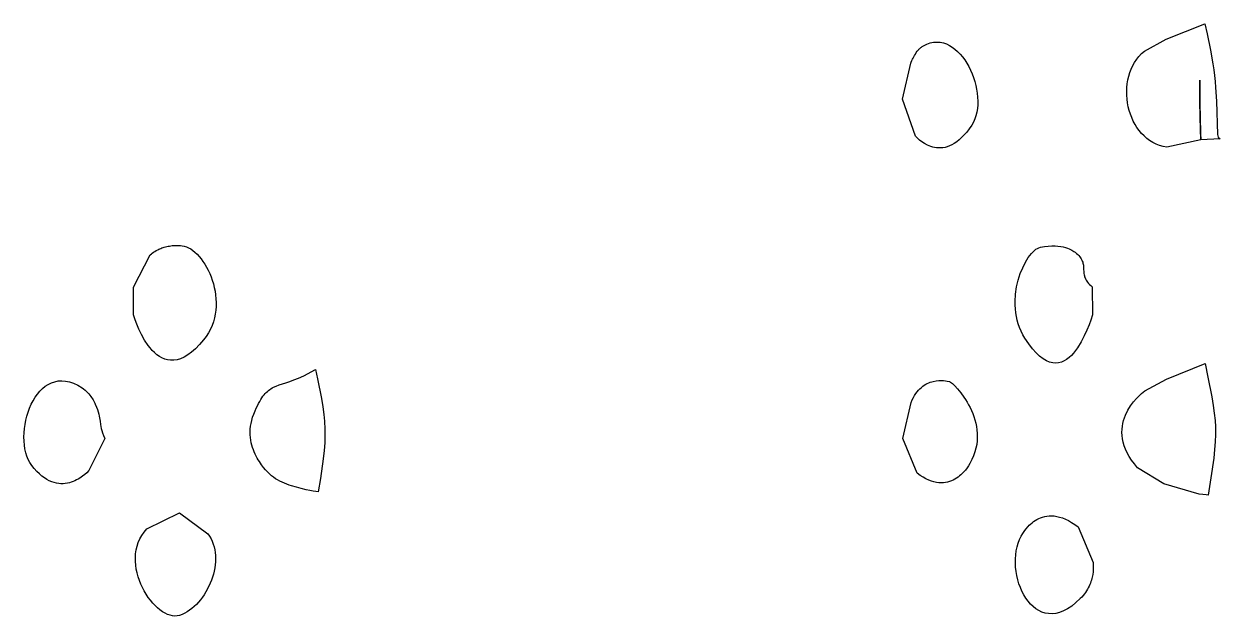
# Model space of a CAD drawing. Header units: millimetres. Extents: x 73 to 173, y -160 to -92.
# Drawn here: x 165.033 to 166.923, y -138.327 to -137.391 of the extents above; entities that cross this region are included whole.
import ezdxf

# ---------------------------------------------------------------- set-up
doc = ezdxf.new("R2010")
doc.units = ezdxf.units.MM
doc.layers.add('F.Silkscreen', color=41, linetype='CONTINUOUS', true_color=0xf2eda1)

msp = doc.modelspace()

# ---------------------------------------------------------------- linework, layer by layer
at = {"layer": 'F.Silkscreen', "linetype": 'CONTINUOUS'}
for p, q in [((166.838409, -137.415331), (166.899594, -137.391391)), ((166.899594, -137.391391), (166.903007, -137.407071)), ((166.803746, -137.434265), (166.838409, -137.415331)), ((166.903007, -137.407071), (166.908334, -137.433073)), ((166.441758, -137.438973), (166.443241, -137.436767)), ((166.443241, -137.436767), (166.444835, -137.434611)), ((166.444835, -137.434611), (166.446546, -137.432525)), ((166.446546, -137.432525), (166.447448, -137.431533)), ((166.447448, -137.431533), (166.448379, -137.430574)), ((166.448379, -137.430574), (166.449342, -137.429647)), ((166.449342, -137.429647), (166.450322, -137.428773)), ((166.450322, -137.428773), (166.451335, -137.427956)), ((166.451335, -137.427956), (166.452374, -137.427186)), ((166.452374, -137.427186), (166.453433, -137.426483)), ((166.453433, -137.426483), (166.454535, -137.425835)), ((166.454535, -137.425835), (166.459996, -137.423239)), ((166.459996, -137.423239), (166.465386, -137.421433)), ((166.465386, -137.421433), (166.470693, -137.42038)), ((166.470693, -137.42038), (166.475906, -137.420055)), ((166.475906, -137.420055), (166.481007, -137.420414)), ((166.481007, -137.420414), (166.485985, -137.421415)), ((166.485985, -137.421415), (166.490833, -137.423026)), ((166.490833, -137.423026), (166.495525, -137.425216)), ((166.495525, -137.425216), (166.50006, -137.427932)), ((166.50006, -137.427932), (166.504418, -137.431144)), ((166.504418, -137.431144), (166.508606, -137.43482)), ((166.508606, -137.43482), (166.512574, -137.438911)), ((166.799293, -137.438279), (166.803746, -137.434265)), ((166.908334, -137.433073), (166.912136, -137.454341)), ((166.421328, -137.510069), (166.43438, -137.453593)), ((166.43438, -137.453593), (166.435042, -137.451932)), ((166.435042, -137.451932), (166.43628, -137.449077)), ((166.43628, -137.449077), (166.437109, -137.447306)), ((166.437109, -137.447306), (166.438076, -137.445373)), ((166.438076, -137.445373), (166.439174, -137.443308)), ((166.439174, -137.443308), (166.440406, -137.441159)), ((166.440406, -137.441159), (166.441758, -137.438973)), ((166.512574, -137.438911), (166.516335, -137.443384)), ((166.516335, -137.443384), (166.519877, -137.448204)), ((166.519877, -137.448204), (166.523194, -137.453339)), ((166.523194, -137.453339), (166.526242, -137.458727)), ((166.785462, -137.45733), (166.788333, -137.452177)), ((166.788333, -137.452177), (166.791592, -137.447265)), ((166.791592, -137.447265), (166.795242, -137.442619)), ((166.795242, -137.442619), (166.799293, -137.438279)), ((166.912136, -137.454341), (166.913551, -137.46383)), ((166.526242, -137.458727), (166.529043, -137.464372)), ((166.529043, -137.464372), (166.531552, -137.470192)), ((166.531552, -137.470192), (166.533787, -137.47618)), ((166.777801, -137.479843), (166.779147, -137.473992)), ((166.779147, -137.473992), (166.780876, -137.468272)), ((166.780876, -137.468272), (166.782984, -137.462707)), ((166.782984, -137.462707), (166.785462, -137.45733)), ((166.913551, -137.46383), (166.914709, -137.473143)), ((166.914709, -137.473143), (166.915649, -137.482479)), ((166.533787, -137.47618), (166.535727, -137.482284)), ((166.535727, -137.482284), (166.537349, -137.488467)), ((166.537349, -137.488467), (166.538641, -137.49469)), ((166.538641, -137.49469), (166.539599, -137.500929)), ((166.77592, -137.497914), (166.776184, -137.491833)), ((166.776184, -137.491833), (166.776809, -137.485812)), ((166.776809, -137.485812), (166.777801, -137.479843)), ((166.891308, -137.480408), (166.89129, -137.493661)), ((166.89129, -137.493661), (166.89133, -137.502429)), ((166.891429, -137.512849), (166.891308, -137.480408)), ((166.915649, -137.482479), (166.916413, -137.492086)), ((166.916413, -137.492086), (166.917555, -137.513635)), ((166.44202, -137.568925), (166.421328, -137.510069)), ((166.539599, -137.500929), (166.540204, -137.507132)), ((166.540204, -137.507132), (166.540448, -137.513264)), ((166.540448, -137.513264), (166.540312, -137.519295)), ((166.776011, -137.50401), (166.77592, -137.497914)), ((166.776449, -137.510104), (166.776011, -137.50401)), ((166.777237, -137.516158), (166.776449, -137.510104)), ((166.89133, -137.502429), (166.891429, -137.512849)), ((166.891896, -137.539312), (166.891429, -137.512849)), ((166.891429, -137.512849), (166.891512, -137.51873)), ((166.917555, -137.513635), (166.919205, -137.566341)), ((166.538878, -137.530884), (166.537535, -137.53636)), ((166.539795, -137.525175), (166.538878, -137.530884)), ((166.540312, -137.519295), (166.539795, -137.525175)), ((166.778368, -137.522148), (166.777237, -137.516158)), ((166.77983, -137.528041), (166.778368, -137.522148)), ((166.781629, -137.533813), (166.77983, -137.528041)), ((166.891512, -137.51873), (166.891604, -137.525091)), ((166.891604, -137.525091), (166.891739, -137.531938)), ((166.891739, -137.531938), (166.891896, -137.539312)), ((166.530919, -137.551105), (166.526884, -137.556972)), ((166.533565, -137.546518), (166.530919, -137.551105)), ((166.535771, -137.541587), (166.533565, -137.546518)), ((166.537535, -137.53636), (166.535771, -137.541587)), ((166.78375, -137.539441), (166.781629, -137.533813)), ((166.786201, -137.544883), (166.78375, -137.539441)), ((166.788981, -137.550123), (166.786201, -137.544883)), ((166.792067, -137.555131), (166.788981, -137.550123)), ((166.892894, -137.574384), (166.891896, -137.539312)), ((166.891896, -137.539312), (166.892089, -137.547218)), ((166.892089, -137.547218), (166.892326, -137.55569)), ((166.445514, -137.572376), (166.44202, -137.568925)), ((166.518892, -137.566892), (166.514937, -137.571003)), ((166.522878, -137.562219), (166.518892, -137.566892)), ((166.526884, -137.556972), (166.522878, -137.562219)), ((166.795463, -137.559864), (166.792067, -137.555131)), ((166.799172, -137.564326), (166.795463, -137.559864)), ((166.803175, -137.568462), (166.799172, -137.564326)), ((166.807482, -137.572248), (166.803175, -137.568462)), ((166.892326, -137.55569), (166.89258, -137.564731)), ((166.89258, -137.564731), (166.892894, -137.574384)), ((166.919205, -137.566341), (166.920372, -137.570468)), ((166.448398, -137.574878), (166.445514, -137.572376)), ((166.451966, -137.577624), (166.448398, -137.574878)), ((166.456181, -137.580397), (166.451966, -137.577624)), ((166.460988, -137.582966), (166.456181, -137.580397)), ((166.466346, -137.585138), (166.460988, -137.582966)), ((166.469216, -137.586006), (166.466346, -137.585138)), ((166.472197, -137.586694), (166.469216, -137.586006)), ((166.475295, -137.587163), (166.472197, -137.586694)), ((166.478487, -137.587405), (166.475295, -137.587163)), ((166.481789, -137.58739), (166.478487, -137.587405)), ((166.485171, -137.587075), (166.481789, -137.58739)), ((166.488656, -137.586458), (166.485171, -137.587075)), ((166.492226, -137.585496), (166.488656, -137.586458)), ((166.495852, -137.584157), (166.492226, -137.585496)), ((166.499559, -137.582416), (166.495852, -137.584157)), ((166.503326, -137.580276), (166.499559, -137.582416)), ((166.507143, -137.577662), (166.503326, -137.580276)), ((166.511015, -137.574578), (166.507143, -137.577662)), ((166.514937, -137.571003), (166.511015, -137.574578)), ((166.812081, -137.575659), (166.807482, -137.572248)), ((166.816972, -137.578666), (166.812081, -137.575659)), ((166.822144, -137.581242), (166.816972, -137.578666)), ((166.827603, -137.583369), (166.822144, -137.581242)), ((166.833335, -137.584999), (166.827603, -137.583369)), ((166.839333, -137.586113), (166.833335, -137.584999)), ((166.892894, -137.574384), (166.839333, -137.586113)), ((166.923428, -137.572832), (166.892894, -137.574384)), ((166.920372, -137.570468), (166.923428, -137.572832)), ((165.205861, -137.807476), (165.232353, -137.756076)), ((165.232353, -137.756076), (165.234184, -137.754559)), ((165.234184, -137.754559), (165.235595, -137.75349)), ((165.235595, -137.75349), (165.237327, -137.752264)), ((165.237327, -137.752264), (165.239371, -137.750935)), ((165.239371, -137.750935), (165.241752, -137.749555)), ((165.241752, -137.749555), (165.24444, -137.74815)), ((165.24444, -137.74815), (165.2459, -137.747466)), ((165.2459, -137.747466), (165.247446, -137.746769)), ((165.247446, -137.746769), (165.24907, -137.746108)), ((165.24907, -137.746108), (165.250764, -137.745465)), ((165.250764, -137.745465), (165.252549, -137.744847)), ((165.252549, -137.744847), (165.254404, -137.744267)), ((165.254404, -137.744267), (165.256341, -137.743724)), ((165.256341, -137.743724), (165.258356, -137.743227)), ((165.258356, -137.743227), (165.260451, -137.742767)), ((165.260451, -137.742767), (165.262615, -137.742379)), ((165.262615, -137.742379), (165.264868, -137.742046)), ((165.264868, -137.742046), (165.267189, -137.741774)), ((165.267189, -137.741774), (165.269595, -137.741583)), ((165.269595, -137.741583), (165.272065, -137.741464)), ((165.272065, -137.741464), (165.274619, -137.741422)), ((165.274619, -137.741422), (165.277254, -137.741474)), ((165.277254, -137.741474), (165.279957, -137.741613)), ((165.279957, -137.741613), (165.282736, -137.741857)), ((165.282736, -137.741857), (165.286107, -137.742448)), ((165.286107, -137.742448), (165.289499, -137.743518)), ((165.289499, -137.743518), (165.292922, -137.745032)), ((165.292922, -137.745032), (165.296342, -137.746978)), ((165.296342, -137.746978), (165.299731, -137.749338)), ((165.299731, -137.749338), (165.303082, -137.752093)), ((165.303082, -137.752093), (165.306379, -137.755203)), ((165.306379, -137.755203), (165.309593, -137.758659)), ((165.309593, -137.758659), (165.312722, -137.762456)), ((166.620309, -137.760582), (166.62512, -137.754331)), ((166.62512, -137.754331), (166.630005, -137.74944)), ((166.630005, -137.74944), (166.63243, -137.747553)), ((166.63243, -137.747553), (166.634835, -137.74605)), ((166.634835, -137.74605), (166.637191, -137.744952)), ((166.637191, -137.744952), (166.639483, -137.744287)), ((166.639483, -137.744287), (166.645889, -137.743194)), ((166.645889, -137.743194), (166.651864, -137.742507)), ((166.651864, -137.742507), (166.657389, -137.742185)), ((166.657389, -137.742185), (166.662507, -137.742187)), ((166.662507, -137.742187), (166.667196, -137.74247)), ((166.667196, -137.74247), (166.671484, -137.743003)), ((166.671484, -137.743003), (166.675387, -137.743728)), ((166.675387, -137.743728), (166.678906, -137.744603)), ((166.678906, -137.744603), (166.682047, -137.745601)), ((166.682047, -137.745601), (166.684815, -137.746672)), ((166.684815, -137.746672), (166.687243, -137.747769)), ((166.687243, -137.747769), (166.689322, -137.748848)), ((166.689322, -137.748848), (166.692493, -137.750817)), ((166.692493, -137.750817), (166.694406, -137.752224)), ((166.694406, -137.752224), (166.696626, -137.754019)), ((166.696626, -137.754019), (166.698592, -137.755799)), ((166.698592, -137.755799), (166.700289, -137.75756)), ((166.700289, -137.75756), (166.701762, -137.759299)), ((166.701762, -137.759299), (166.703019, -137.761029)), ((165.312722, -137.762456), (165.315739, -137.766552)), ((165.315739, -137.766552), (165.318627, -137.770923)), ((165.318627, -137.770923), (165.321361, -137.775561)), ((165.321361, -137.775561), (165.323919, -137.780438)), ((166.607612, -137.786), (166.611426, -137.776554)), ((166.611426, -137.776554), (166.615707, -137.768037)), ((166.615707, -137.768037), (166.620309, -137.760582)), ((166.703019, -137.761029), (166.704077, -137.762745)), ((166.704077, -137.762745), (166.70496, -137.764444)), ((166.70496, -137.764444), (166.705671, -137.766124)), ((166.705671, -137.766124), (166.706239, -137.767802)), ((166.706239, -137.767802), (166.706687, -137.769475)), ((166.706687, -137.769475), (166.707031, -137.771132)), ((166.707031, -137.771132), (166.707281, -137.772797)), ((166.707281, -137.772797), (166.707581, -137.776092)), ((166.707581, -137.776092), (166.707758, -137.779393)), ((165.323919, -137.780438), (165.326304, -137.785533)), ((165.326304, -137.785533), (165.328485, -137.790831)), ((165.328485, -137.790831), (165.330445, -137.796298)), ((165.330445, -137.796298), (165.332162, -137.801925)), ((166.601874, -137.807017), (166.604384, -137.796189)), ((166.604384, -137.796189), (166.607612, -137.786)), ((166.707758, -137.779393), (166.707929, -137.782676)), ((166.707929, -137.782676), (166.708245, -137.786001)), ((166.708245, -137.786001), (166.708511, -137.787661)), ((166.708511, -137.787661), (166.708871, -137.789334)), ((166.708871, -137.789334), (166.709337, -137.791012)), ((166.709337, -137.791012), (166.709929, -137.79271)), ((166.709929, -137.79271), (166.710672, -137.794417)), ((166.710672, -137.794417), (166.711582, -137.796127)), ((166.711582, -137.796127), (166.71266, -137.797861)), ((165.205766, -137.851248), (165.205861, -137.807476)), ((165.332162, -137.801925), (165.333613, -137.807685)), ((165.333613, -137.807685), (165.334807, -137.81356)), ((165.334807, -137.81356), (165.335691, -137.819527)), ((166.600192, -137.81832), (166.601874, -137.807017)), ((166.71266, -137.797861), (166.713943, -137.799614)), ((166.713943, -137.799614), (166.715457, -137.801388)), ((166.715457, -137.801388), (166.717209, -137.803171)), ((166.717209, -137.803171), (166.719197, -137.804978)), ((166.719197, -137.804978), (166.72147, -137.806801)), ((166.72147, -137.806801), (166.721524, -137.851248)), ((165.335691, -137.819527), (165.336272, -137.825558)), ((165.336272, -137.825558), (165.336515, -137.831643)), ((165.336515, -137.831643), (165.336406, -137.837762)), ((166.599491, -137.829963), (166.600192, -137.81832)), ((166.599545, -137.835872), (166.599491, -137.829963)), ((165.2084, -137.859135), (165.205766, -137.851248)), ((165.335085, -137.849986), (165.333818, -137.856057)), ((165.335943, -137.843879), (165.335085, -137.849986)), ((165.336406, -137.837762), (165.335943, -137.843879)), ((166.599889, -137.841795), (166.599545, -137.835872)), ((166.600533, -137.847739), (166.599889, -137.841795)), ((166.601504, -137.853673), (166.600533, -137.847739)), ((166.602816, -137.859587), (166.601504, -137.853673)), ((166.721524, -137.851248), (166.718898, -137.859535)), ((165.210898, -137.86577), (165.2084, -137.859135)), ((165.214202, -137.873572), (165.210898, -137.86577)), ((165.330021, -137.868002), (165.327432, -137.873846)), ((165.332138, -137.862074), (165.330021, -137.868002)), ((165.333818, -137.856057), (165.332138, -137.862074)), ((166.604481, -137.865447), (166.602816, -137.859587)), ((166.606515, -137.871251), (166.604481, -137.865447)), ((166.608935, -137.876973), (166.606515, -137.871251)), ((166.716352, -137.866679), (166.713, -137.875128)), ((166.718898, -137.859535), (166.716352, -137.866679)), ((165.218315, -137.882096), (165.214202, -137.873572)), ((165.223224, -137.890861), (165.218315, -137.882096)), ((165.228929, -137.899418), (165.223224, -137.890861)), ((165.316766, -137.890538), (165.310151, -137.898198)), ((165.320839, -137.88513), (165.316766, -137.890538)), ((165.324389, -137.879557), (165.320839, -137.88513)), ((165.327432, -137.873846), (165.324389, -137.879557)), ((166.611757, -137.882597), (166.608935, -137.876973)), ((166.615003, -137.888112), (166.611757, -137.882597)), ((166.621053, -137.897089), (166.615003, -137.888112)), ((166.708858, -137.884371), (166.703941, -137.893861)), ((166.713, -137.875128), (166.708858, -137.884371)), ((165.23209, -137.903468), (165.228929, -137.899418)), ((165.235456, -137.907301), (165.23209, -137.903468)), ((165.239012, -137.910839), (165.235456, -137.907301)), ((165.29754, -137.910122), (165.291552, -137.914506)), ((165.303745, -137.904714), (165.29754, -137.910122)), ((165.310151, -137.898198), (165.303745, -137.904714)), ((166.626944, -137.904763), (166.621053, -137.897089)), ((166.632675, -137.9112), (166.626944, -137.904763)), ((166.695139, -137.907444), (166.691824, -137.911542)), ((166.698258, -137.903089), (166.695139, -137.907444)), ((166.703941, -137.893861), (166.698258, -137.903089)), ((165.242776, -137.914042), (165.239012, -137.910839)), ((165.246739, -137.916844), (165.242776, -137.914042)), ((165.250913, -137.919183), (165.246739, -137.916844)), ((165.255273, -137.921016), (165.250913, -137.919183)), ((165.259845, -137.922265), (165.255273, -137.921016)), ((165.264616, -137.922886), (165.259845, -137.922265)), ((165.269604, -137.922823), (165.264616, -137.922886)), ((165.274785, -137.922013), (165.269604, -137.922823)), ((165.280162, -137.920393), (165.274785, -137.922013)), ((165.285756, -137.917911), (165.280162, -137.920393)), ((165.291552, -137.914506), (165.285756, -137.917911)), ((166.638244, -137.916454), (166.632675, -137.9112)), ((166.643642, -137.920603), (166.638244, -137.916454)), ((166.648892, -137.92369), (166.643642, -137.920603)), ((166.653969, -137.925815), (166.648892, -137.92369)), ((166.658863, -137.927021), (166.653969, -137.925815)), ((166.663604, -137.927376), (166.658863, -137.927021)), ((166.668169, -137.926948), (166.663604, -137.927376)), ((166.67255, -137.925789), (166.668169, -137.926948)), ((166.676766, -137.923989), (166.67255, -137.925789)), ((166.680801, -137.9216), (166.676766, -137.923989)), ((166.684657, -137.918679), (166.680801, -137.9216)), ((166.688327, -137.915306), (166.684657, -137.918679)), ((166.691824, -137.911542), (166.688327, -137.915306)), ((166.838701, -137.95271), (166.899626, -137.927854)), ((166.899626, -137.927854), (166.904256, -137.949501)), ((165.466833, -137.950986), (165.474942, -137.947499)), ((165.474942, -137.947499), (165.493648, -137.937529)), ((165.493648, -137.937529), (165.496857, -137.952314)), ((165.062049, -137.96764), (165.066465, -137.964025)), ((165.066465, -137.964025), (165.071163, -137.960961)), ((165.071163, -137.960961), (165.076121, -137.958511)), ((165.076121, -137.958511), (165.081344, -137.956716)), ((165.081344, -137.956716), (165.08682, -137.95562)), ((165.08682, -137.95562), (165.092529, -137.955284)), ((165.092529, -137.955284), (165.098478, -137.955733)), ((165.098478, -137.955733), (165.104666, -137.957032)), ((165.104666, -137.957032), (165.111066, -137.959228)), ((165.111066, -137.959228), (165.117685, -137.962353)), ((165.117685, -137.962353), (165.124508, -137.966494)), ((165.124508, -137.966494), (165.126964, -137.968242)), ((165.423183, -137.967773), (165.425141, -137.966615)), ((165.425141, -137.966615), (165.427166, -137.965534)), ((165.427166, -137.965534), (165.431442, -137.963606)), ((165.431442, -137.963606), (165.436079, -137.961846)), ((165.436079, -137.961846), (165.446673, -137.958303)), ((165.446673, -137.958303), (165.452756, -137.956262)), ((165.452756, -137.956262), (165.459453, -137.953868)), ((165.459453, -137.953868), (165.466833, -137.950986)), ((165.496857, -137.952314), (165.503017, -137.983206)), ((166.449015, -137.967893), (166.451263, -137.965826)), ((166.451263, -137.965826), (166.453551, -137.963976)), ((166.453551, -137.963976), (166.455868, -137.962345)), ((166.455868, -137.962345), (166.45822, -137.960894)), ((166.45822, -137.960894), (166.460575, -137.959634)), ((166.460575, -137.959634), (166.462929, -137.958555)), ((166.462929, -137.958555), (166.465287, -137.95763)), ((166.465287, -137.95763), (166.467631, -137.956861)), ((166.467631, -137.956861), (166.469936, -137.956229)), ((166.469936, -137.956229), (166.474449, -137.955351)), ((166.474449, -137.955351), (166.478741, -137.95491)), ((166.478741, -137.95491), (166.482736, -137.954813)), ((166.482736, -137.954813), (166.486372, -137.954974)), ((166.486372, -137.954974), (166.489545, -137.95531)), ((166.489545, -137.95531), (166.492204, -137.955721)), ((166.492204, -137.955721), (166.495623, -137.956466)), ((166.495623, -137.956466), (166.496384, -137.956776)), ((166.496384, -137.956776), (166.49744, -137.957454)), ((166.49744, -137.957454), (166.500359, -137.959808)), ((166.500359, -137.959808), (166.504146, -137.963443)), ((166.504146, -137.963443), (166.508591, -137.968246)), ((166.804328, -137.970915), (166.838701, -137.95271)), ((166.904256, -137.949501), (166.910405, -137.98076)), ((165.047233, -137.986778), (165.0505, -137.981401)), ((165.0505, -137.981401), (165.054048, -137.976377)), ((165.054048, -137.976377), (165.057907, -137.971775)), ((165.057907, -137.971775), (165.062049, -137.96764)), ((165.126964, -137.968242), (165.129258, -137.970089)), ((165.129258, -137.970089), (165.131384, -137.972008)), ((165.131384, -137.972008), (165.133351, -137.973978)), ((165.133351, -137.973978), (165.135161, -137.975964)), ((165.135161, -137.975964), (165.136815, -137.977947)), ((165.136815, -137.977947), (165.138329, -137.979894)), ((165.138329, -137.979894), (165.139679, -137.981804)), ((165.139679, -137.981804), (165.140895, -137.983623)), ((165.140895, -137.983623), (165.141969, -137.985346)), ((165.141969, -137.985346), (165.143681, -137.988384)), ((165.405334, -137.98806), (165.407091, -137.985078)), ((165.407091, -137.985078), (165.408837, -137.982347)), ((165.408837, -137.982347), (165.41057, -137.979859)), ((165.41057, -137.979859), (165.412311, -137.977597)), ((165.412311, -137.977597), (165.414051, -137.975539)), ((165.414051, -137.975539), (165.415805, -137.97367)), ((165.415805, -137.97367), (165.417595, -137.971975)), ((165.417595, -137.971975), (165.419413, -137.970441)), ((165.419413, -137.970441), (165.42127, -137.969045)), ((165.42127, -137.969045), (165.423183, -137.967773)), ((165.503017, -137.983206), (165.505228, -137.99636)), ((166.435302, -137.98937), (166.43698, -137.985475)), ((166.43698, -137.985475), (166.438773, -137.981872)), ((166.438773, -137.981872), (166.440662, -137.978548)), ((166.440662, -137.978548), (166.442634, -137.975506)), ((166.442634, -137.975506), (166.444698, -137.972723)), ((166.444698, -137.972723), (166.446828, -137.970187)), ((166.446828, -137.970187), (166.449015, -137.967893)), ((166.508591, -137.968246), (166.513441, -137.974159)), ((166.513441, -137.974159), (166.518471, -137.981072)), ((166.518471, -137.981072), (166.520987, -137.984868)), ((166.520987, -137.984868), (166.523456, -137.98889)), ((166.786577, -137.988779), (166.791151, -137.983393)), ((166.791151, -137.983393), (166.795463, -137.978857)), ((166.795463, -137.978857), (166.799272, -137.975255)), ((166.799272, -137.975255), (166.804328, -137.970915)), ((166.910405, -137.98076), (166.912649, -137.994118)), ((165.037365, -138.011091), (165.03934, -138.004688)), ((165.03934, -138.004688), (165.041654, -137.998483)), ((165.041654, -137.998483), (165.044283, -137.992499)), ((165.044283, -137.992499), (165.047233, -137.986778)), ((165.143681, -137.988384), (165.144872, -137.99071)), ((165.144872, -137.99071), (165.145543, -137.992145)), ((165.145543, -137.992145), (165.147522, -137.996773)), ((165.147522, -137.996773), (165.149085, -138.000904)), ((165.149085, -138.000904), (165.150286, -138.004605)), ((165.150286, -138.004605), (165.151191, -138.007957)), ((165.395879, -138.007929), (165.397975, -138.002863)), ((165.397975, -138.002863), (165.399877, -137.998689)), ((165.399877, -137.998689), (165.40173, -137.994852)), ((165.40173, -137.994852), (165.403546, -137.991306)), ((165.403546, -137.991306), (165.405334, -137.98806)), ((165.505228, -137.99636), (165.506869, -138.008417)), ((166.421766, -138.046376), (166.435302, -137.98937)), ((166.523456, -137.98889), (166.525862, -137.993121)), ((166.525862, -137.993121), (166.528161, -137.997539)), ((166.528161, -137.997539), (166.530337, -138.002157)), ((166.530337, -138.002157), (166.53236, -138.006929)), ((166.773938, -138.00969), (166.77772, -138.001969)), ((166.77772, -138.001969), (166.782014, -137.994979)), ((166.782014, -137.994979), (166.786577, -137.988779)), ((166.912649, -137.994118), (166.914315, -138.006323)), ((165.033483, -138.030889), (165.034427, -138.024233)), ((165.034427, -138.024233), (165.035721, -138.017619)), ((165.035721, -138.017619), (165.037365, -138.011091)), ((165.151191, -138.007957), (165.151853, -138.011022)), ((165.151853, -138.011022), (165.152334, -138.013874)), ((165.152334, -138.013874), (165.153015, -138.01923)), ((165.153015, -138.01923), (165.153702, -138.02461)), ((165.39099, -138.027271), (165.391726, -138.022581)), ((165.391726, -138.022581), (165.392771, -138.017795)), ((165.392771, -138.017795), (165.394145, -138.012912)), ((165.394145, -138.012912), (165.395879, -138.007929)), ((165.506869, -138.008417), (165.507912, -138.019121)), ((165.507912, -138.019121), (165.508013, -138.020477)), ((165.508013, -138.020477), (165.508512, -138.030098)), ((166.53236, -138.006929), (166.534192, -138.01187)), ((166.534192, -138.01187), (166.535816, -138.016973)), ((166.535816, -138.016973), (166.537196, -138.022198)), ((166.537196, -138.022198), (166.538298, -138.02756)), ((166.768944, -138.027183), (166.769793, -138.022573)), ((166.769793, -138.022573), (166.770924, -138.018115)), ((166.770924, -138.018115), (166.772312, -138.013826)), ((166.772312, -138.013826), (166.773938, -138.00969)), ((166.914315, -138.006323), (166.915445, -138.017874)), ((166.915445, -138.017874), (166.91601, -138.028315)), ((165.032685, -138.044126), (165.032899, -138.037529)), ((165.032899, -138.037529), (165.033483, -138.030889)), ((165.153702, -138.02461), (165.154202, -138.02748)), ((165.154202, -138.02748), (165.154882, -138.030574)), ((165.154882, -138.030574), (165.155801, -138.033955)), ((165.155801, -138.033955), (165.157036, -138.037705)), ((165.157036, -138.037705), (165.158623, -138.041881)), ((165.158623, -138.041881), (165.160636, -138.04657)), ((165.390385, -138.036338), (165.390551, -138.031853)), ((165.390475, -138.040699), (165.390385, -138.036338)), ((165.390804, -138.044951), (165.390475, -138.040699)), ((165.390551, -138.031853), (165.39099, -138.027271)), ((165.508589, -138.041865), (165.508135, -138.053248)), ((165.508512, -138.030098), (165.508552, -138.031543)), ((165.508552, -138.031543), (165.508589, -138.041865)), ((166.538298, -138.02756), (166.539107, -138.033036)), ((166.539107, -138.033036), (166.539583, -138.038627)), ((166.539583, -138.038627), (166.539701, -138.044303)), ((166.768256, -138.036862), (166.768432, -138.031955)), ((166.768471, -138.041917), (166.768256, -138.036862)), ((166.768432, -138.031955), (166.768944, -138.027183)), ((166.769107, -138.047101), (166.768471, -138.041917)), ((166.916134, -138.040155), (166.915708, -138.051703)), ((166.91601, -138.028315), (166.916053, -138.029704)), ((166.916053, -138.029704), (166.916134, -138.040155)), ((165.032839, -138.050603), (165.032685, -138.044126)), ((165.033378, -138.056936), (165.032839, -138.050603)), ((165.034309, -138.063064), (165.033378, -138.056936)), ((165.160636, -138.04657), (165.135468, -138.097252)), ((165.39136, -138.049076), (165.390804, -138.044951)), ((165.392106, -138.053095), (165.39136, -138.049076)), ((165.393033, -138.056973), (165.392106, -138.053095)), ((165.394135, -138.060729), (165.393033, -138.056973)), ((165.395371, -138.064353), (165.394135, -138.060729)), ((165.508135, -138.053248), (165.507158, -138.065407)), ((166.444698, -138.101245), (166.421766, -138.046376)), ((166.537619, -138.061795), (166.536024, -138.067741)), ((166.538748, -138.0559), (166.537619, -138.061795)), ((166.539433, -138.050062), (166.538748, -138.0559)), ((166.539701, -138.044303), (166.539433, -138.050062)), ((166.770196, -138.052431), (166.769107, -138.047101)), ((166.771754, -138.057874), (166.770196, -138.052431)), ((166.773838, -138.063434), (166.771754, -138.057874)), ((166.915708, -138.051703), (166.914768, -138.063984)), ((165.035625, -138.068957), (165.034309, -138.063064)), ((165.037345, -138.074548), (165.035625, -138.068957)), ((165.039477, -138.079798), (165.037345, -138.074548)), ((165.042032, -138.084654), (165.039477, -138.079798)), ((165.396737, -138.067831), (165.395371, -138.064353)), ((165.398213, -138.071179), (165.396737, -138.067831)), ((165.399775, -138.074378), (165.398213, -138.071179)), ((165.401406, -138.077433), (165.399775, -138.074378)), ((165.40308, -138.080341), (165.401406, -138.077433)), ((165.404811, -138.083088), (165.40308, -138.080341)), ((165.505686, -138.078642), (165.501245, -138.109811)), ((165.507158, -138.065407), (165.505686, -138.078642)), ((166.531283, -138.079736), (166.528093, -138.085764)), ((166.533922, -138.073726), (166.531283, -138.079736)), ((166.536024, -138.067741), (166.533922, -138.073726)), ((166.776467, -138.069113), (166.773838, -138.063434)), ((166.779679, -138.074904), (166.776467, -138.069113)), ((166.783498, -138.080796), (166.779679, -138.074904)), ((166.787951, -138.086787), (166.783498, -138.080796)), ((166.913325, -138.077341), (166.908956, -138.108837)), ((166.914768, -138.063984), (166.913325, -138.077341)), ((165.045005, -138.089075), (165.042032, -138.084654)), ((165.049039, -138.094104), (165.045005, -138.089075)), ((165.053053, -138.098562), (165.049039, -138.094104)), ((165.057065, -138.102482), (165.053053, -138.098562)), ((165.135468, -138.097252), (165.131892, -138.10072)), ((165.408265, -138.088109), (165.404811, -138.083088)), ((165.411629, -138.092482), (165.408265, -138.088109)), ((165.414753, -138.09616), (165.411629, -138.092482)), ((165.417491, -138.099125), (165.414753, -138.09616)), ((165.421201, -138.102806), (165.417491, -138.099125)), ((166.52086, -138.096313), (166.517592, -138.100052)), ((166.523546, -138.092826), (166.52086, -138.096313)), ((166.525656, -138.089769), (166.523546, -138.092826)), ((166.528093, -138.085764), (166.525656, -138.089769)), ((166.793092, -138.092869), (166.787951, -138.086787)), ((166.834758, -138.118381), (166.793092, -138.092869)), ((165.061043, -138.105906), (165.057065, -138.102482)), ((165.06499, -138.108829), (165.061043, -138.105906)), ((165.0689, -138.111306), (165.06499, -138.108829)), ((165.072766, -138.113343), (165.0689, -138.111306)), ((165.076586, -138.114977), (165.072766, -138.113343)), ((165.080342, -138.116226), (165.076586, -138.114977)), ((165.084038, -138.117113), (165.080342, -138.116226)), ((165.087666, -138.117674), (165.084038, -138.117113)), ((165.091207, -138.117914), (165.087666, -138.117674)), ((165.094673, -138.117884), (165.091207, -138.117914)), ((165.098034, -138.117599), (165.094673, -138.117884)), ((165.101314, -138.117077), (165.098034, -138.117599)), ((165.104481, -138.116356), (165.101314, -138.117077)), ((165.107534, -138.115442), (165.104481, -138.116356)), ((165.110469, -138.114383), (165.107534, -138.115442)), ((165.113292, -138.113193), (165.110469, -138.114383)), ((165.115965, -138.111891), (165.113292, -138.113193)), ((165.118517, -138.110514), (165.115965, -138.111891)), ((165.120904, -138.109068), (165.118517, -138.110514)), ((165.125252, -138.106143), (165.120904, -138.109068)), ((165.128919, -138.103286), (165.125252, -138.106143)), ((165.131892, -138.10072), (165.128919, -138.103286)), ((165.424116, -138.105395), (165.421201, -138.102806)), ((165.427185, -138.107798), (165.424116, -138.105395)), ((165.430398, -138.110011), (165.427185, -138.107798)), ((165.433726, -138.112048), (165.430398, -138.110011)), ((165.437172, -138.113916), (165.433726, -138.112048)), ((165.440721, -138.115638), (165.437172, -138.113916)), ((165.444345, -138.117222), (165.440721, -138.115638)), ((165.448062, -138.118695), (165.444345, -138.117222)), ((165.451825, -138.120046), (165.448062, -138.118695)), ((165.501245, -138.109811), (165.497881, -138.130725)), ((166.449442, -138.104753), (166.444698, -138.101245)), ((166.454054, -138.107746), (166.449442, -138.104753)), ((166.458538, -138.110265), (166.454054, -138.107746)), ((166.462874, -138.112344), (166.458538, -138.110265)), ((166.467089, -138.113983), (166.462874, -138.112344)), ((166.471163, -138.115221), (166.467089, -138.113983)), ((166.475107, -138.116077), (166.471163, -138.115221)), ((166.478905, -138.116586), (166.475107, -138.116077)), ((166.482568, -138.116754), (166.478905, -138.116586)), ((166.486104, -138.116616), (166.482568, -138.116754)), ((166.489495, -138.1162), (166.486104, -138.116616)), ((166.49275, -138.115534), (166.489495, -138.1162)), ((166.49587, -138.114629), (166.49275, -138.115534)), ((166.49884, -138.113515), (166.49587, -138.114629)), ((166.501683, -138.11221), (166.49884, -138.113515)), ((166.504376, -138.110759), (166.501683, -138.11221)), ((166.506944, -138.109166), (166.504376, -138.110759)), ((166.50936, -138.107472), (166.506944, -138.109166)), ((166.511628, -138.105678), (166.50936, -138.107472)), ((166.513758, -138.103831), (166.511628, -138.105678)), ((166.517592, -138.100052), (166.513758, -138.103831)), ((166.890405, -138.134304), (166.834758, -138.118381)), ((166.908956, -138.108837), (166.904659, -138.136054)), ((165.455642, -138.121311), (165.451825, -138.120046)), ((165.463359, -138.123579), (165.455642, -138.121311)), ((165.471109, -138.125621), (165.463359, -138.123579)), ((165.478782, -138.127531), (165.471109, -138.125621)), ((165.484613, -138.128866), (165.478782, -138.127531)), ((165.489772, -138.129807), (165.484613, -138.128866)), ((165.494365, -138.130425), (165.489772, -138.129807)), ((165.497881, -138.130725), (165.494365, -138.130425)), ((166.896165, -138.135162), (166.890405, -138.134304)), ((166.90124, -138.135765), (166.896165, -138.135162)), ((166.904659, -138.136054), (166.90124, -138.135765)), ((165.227089, -138.189216), (165.278509, -138.163999)), ((165.278509, -138.163999), (165.323437, -138.197159)), ((166.631157, -138.176126), (166.633869, -138.174496)), ((166.633869, -138.174496), (166.636731, -138.17301)), ((166.636731, -138.17301), (166.639766, -138.171701)), ((166.639766, -138.171701), (166.64296, -138.170594)), ((166.64296, -138.170594), (166.646314, -138.169702)), ((166.646314, -138.169702), (166.649822, -138.169071)), ((166.649822, -138.169071), (166.653501, -138.168728)), ((166.653501, -138.168728), (166.657338, -138.168669)), ((166.657338, -138.168669), (166.66134, -138.168955)), ((166.66134, -138.168955), (166.665496, -138.169599)), ((166.665496, -138.169599), (166.669825, -138.170622)), ((166.669825, -138.170622), (166.674314, -138.17205)), ((166.674314, -138.17205), (166.678976, -138.173919)), ((166.678976, -138.173919), (166.683801, -138.176249)), ((165.219055, -138.199581), (165.222755, -138.19429)), ((165.222755, -138.19429), (165.227089, -138.189216)), ((166.611583, -138.196435), (166.613758, -138.193201)), ((166.613758, -138.193201), (166.616542, -138.189525)), ((166.616542, -138.189525), (166.619933, -138.185606)), ((166.619933, -138.185606), (166.621869, -138.183621)), ((166.621869, -138.183621), (166.623956, -138.181656)), ((166.623956, -138.181656), (166.626192, -138.179735)), ((166.626192, -138.179735), (166.628597, -138.17788)), ((166.628597, -138.17788), (166.631157, -138.176126)), ((166.683801, -138.176249), (166.688791, -138.179062)), ((166.688791, -138.179062), (166.693945, -138.182386)), ((166.693945, -138.182386), (166.699266, -138.186251)), ((166.699266, -138.186251), (166.722587, -138.242337)), ((165.211524, -138.216556), (165.213465, -138.21074)), ((165.213465, -138.21074), (165.215959, -138.205067)), ((165.215959, -138.205067), (165.219055, -138.199581)), ((165.323437, -138.197159), (165.326124, -138.200897)), ((165.326124, -138.200897), (165.328445, -138.204828)), ((165.328445, -138.204828), (165.33043, -138.208948)), ((165.33043, -138.208948), (165.332065, -138.213222)), ((165.332065, -138.213222), (165.333392, -138.217638)), ((166.602511, -138.217713), (166.604243, -138.211752)), ((166.604243, -138.211752), (166.606424, -138.206072)), ((166.606424, -138.206072), (166.609066, -138.200717)), ((166.609066, -138.200717), (166.611583, -138.196435)), ((165.208846, -138.234593), (165.209247, -138.228503)), ((165.209247, -138.228503), (165.210131, -138.222482)), ((165.210131, -138.222482), (165.211524, -138.216556)), ((165.333392, -138.217638), (165.334396, -138.222182)), ((165.334396, -138.222182), (165.335097, -138.226832)), ((165.335097, -138.226832), (165.33549, -138.231574)), ((165.33549, -138.231574), (165.3356, -138.236389)), ((166.599928, -138.236758), (166.600374, -138.230261)), ((166.600374, -138.230261), (166.601231, -138.223896)), ((166.601231, -138.223896), (166.602511, -138.217713)), ((165.208915, -138.240705), (165.208846, -138.234593)), ((165.20941, -138.246821), (165.208915, -138.240705)), ((165.210318, -138.252915), (165.20941, -138.246821)), ((165.334278, -138.251086), (165.333321, -138.256007)), ((165.334985, -138.246157), (165.334278, -138.251086)), ((165.335431, -138.241256), (165.334985, -138.246157)), ((165.3356, -138.236389), (165.335431, -138.241256)), ((166.599908, -138.243348), (166.599928, -138.236758)), ((166.600276, -138.24997), (166.599908, -138.243348)), ((166.601035, -138.256593), (166.600276, -138.24997)), ((166.722587, -138.242337), (166.722752, -138.243789)), ((166.722752, -138.243789), (166.722904, -138.245475)), ((166.722904, -138.245475), (166.723004, -138.247745)), ((166.723027, -138.25051), (166.72291, -138.253755)), ((166.723004, -138.247745), (166.723027, -138.25051)), ((165.211611, -138.258963), (165.210318, -138.252915)), ((165.213264, -138.264932), (165.211611, -138.258963)), ((165.215249, -138.270796), (165.213264, -138.264932)), ((165.33067, -138.26579), (165.329004, -138.270603)), ((165.332109, -138.260916), (165.33067, -138.26579)), ((165.333321, -138.256007), (165.332109, -138.260916)), ((166.602175, -138.263162), (166.601035, -138.256593)), ((166.603684, -138.269621), (166.602175, -138.263162)), ((166.605552, -138.27595), (166.603684, -138.269621)), ((166.720658, -138.267929), (166.720015, -138.270222)), ((166.721213, -138.265686), (166.720658, -138.267929)), ((166.721668, -138.263521), (166.721213, -138.265686)), ((166.722055, -138.261394), (166.721668, -138.263521)), ((166.722607, -138.257397), (166.722055, -138.261394)), ((166.72291, -138.253755), (166.722607, -138.257397)), ((165.217533, -138.276517), (165.215249, -138.270796)), ((165.220108, -138.28208), (165.217533, -138.276517)), ((165.222939, -138.287454), (165.220108, -138.28208)), ((165.225995, -138.292608), (165.222939, -138.287454)), ((165.325024, -138.280009), (165.320242, -138.288992)), ((165.329004, -138.270603), (165.325024, -138.280009)), ((166.607763, -138.282077), (166.605552, -138.27595)), ((166.610322, -138.287959), (166.607763, -138.282077)), ((166.613205, -138.293557), (166.610322, -138.287959)), ((166.712316, -138.287211), (166.710678, -138.289687)), ((166.713802, -138.28473), (166.712316, -138.287211)), ((166.715155, -138.282266), (166.713802, -138.28473)), ((166.71636, -138.279805), (166.715155, -138.282266)), ((166.717449, -138.277354), (166.71636, -138.279805)), ((166.71841, -138.27495), (166.717449, -138.277354)), ((166.719267, -138.272567), (166.71841, -138.27495)), ((166.720015, -138.270222), (166.719267, -138.272567)), ((165.229261, -138.297509), (165.225995, -138.292608)), ((165.232711, -138.302134), (165.229261, -138.297509)), ((165.236316, -138.306473), (165.232711, -138.302134)), ((165.240034, -138.310452), (165.236316, -138.306473)), ((165.308562, -138.305119), (165.305249, -138.308659)), ((165.311728, -138.301368), (165.308562, -138.305119)), ((165.31473, -138.297409), (165.311728, -138.301368)), ((165.317567, -138.293284), (165.31473, -138.297409)), ((165.320242, -138.288992), (165.317567, -138.293284)), ((166.616397, -138.298817), (166.613205, -138.293557)), ((166.619911, -138.303706), (166.616397, -138.298817)), ((166.623701, -138.308165), (166.619911, -138.303706)), ((166.695633, -138.305886), (166.68888, -138.311244)), ((166.702535, -138.299445), (166.695633, -138.305886)), ((166.704818, -138.297038), (166.702535, -138.299445)), ((166.70694, -138.294604), (166.704818, -138.297038)), ((166.708887, -138.29215), (166.70694, -138.294604)), ((166.710678, -138.289687), (166.708887, -138.29215)), ((165.243868, -138.314092), (165.240034, -138.310452)), ((165.247772, -138.31733), (165.243868, -138.314092)), ((165.251736, -138.320164), (165.247772, -138.31733)), ((165.255721, -138.322544), (165.251736, -138.320164)), ((165.259697, -138.324471), (165.255721, -138.322544)), ((165.263665, -138.325873), (165.259697, -138.324471)), ((165.267577, -138.326769), (165.263665, -138.325873)), ((165.278743, -138.325979), (165.275136, -138.326845)), ((165.282827, -138.324429), (165.278743, -138.325979)), ((165.286833, -138.322539), (165.282827, -138.324429)), ((165.290736, -138.320335), (165.286833, -138.322539)), ((165.29453, -138.317827), (165.290736, -138.320335)), ((165.298232, -138.315028), (165.29453, -138.317827)), ((165.301806, -138.31197), (165.298232, -138.315028)), ((165.305249, -138.308659), (165.301806, -138.31197)), ((166.627796, -138.312142), (166.623701, -138.308165)), ((166.632175, -138.315602), (166.627796, -138.312142)), ((166.636804, -138.318501), (166.632175, -138.315602)), ((166.641699, -138.320778), (166.636804, -138.318501)), ((166.646839, -138.322389), (166.641699, -138.320778)), ((166.652218, -138.323297), (166.646839, -138.322389)), ((166.65782, -138.323455), (166.652218, -138.323297)), ((166.66364, -138.3228), (166.65782, -138.323455)), ((166.669665, -138.321306), (166.66364, -138.3228)), ((166.675885, -138.318917), (166.669665, -138.321306)), ((166.682298, -138.315576), (166.675885, -138.318917)), ((166.68888, -138.311244), (166.682298, -138.315576)), ((165.27141, -138.327101), (165.267577, -138.326769)), ((165.275136, -138.326845), (165.27141, -138.327101))]:
    msp.add_line(p, q, dxfattribs=at)

doc.saveas('drawing.dxf')
